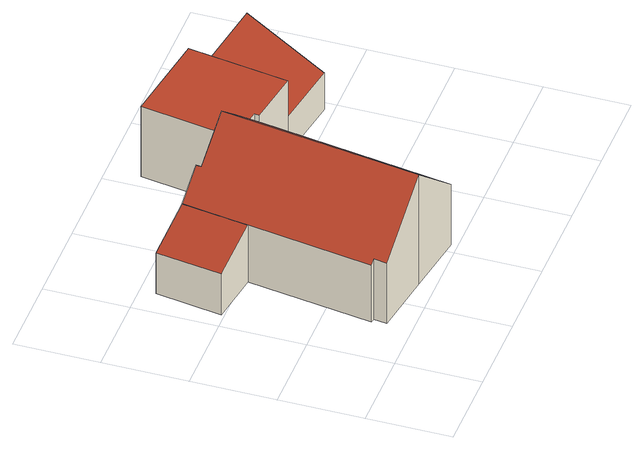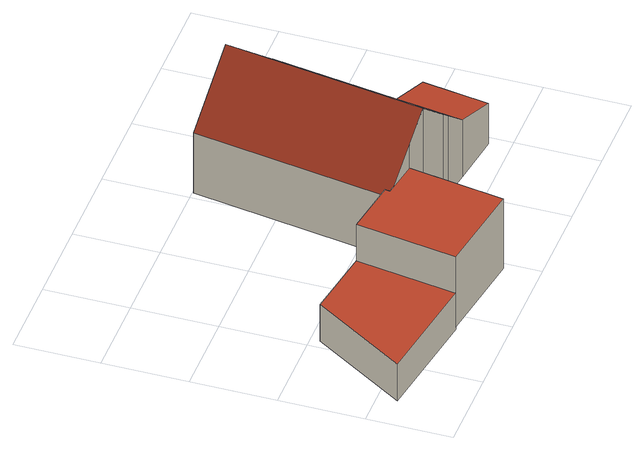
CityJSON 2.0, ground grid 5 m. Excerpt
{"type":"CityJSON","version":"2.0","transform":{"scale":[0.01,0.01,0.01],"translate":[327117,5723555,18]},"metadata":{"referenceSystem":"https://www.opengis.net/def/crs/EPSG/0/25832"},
"CityObjects":{
"building1":{"type":"Building","attributes":{"Gemeindeschluessel":"05170052","Geometrietyp2DReferenz":"3000","function":"31001_1010"},"address":[{"country":"Germany","locality":"Xanten","thoroughfareNumber":"37a","thoroughfareName":"Hartingstraße"}],"children":["building1-1","building1-2"]},
"building1-1":{"type":"BuildingPart","attributes":{"roofType":"3100","measuredHeight":7.55},"parents":["building1"],"geometry":[{"type":"MultiSurface","lod":"2","boundaries":[[[0,1,2,3]],[[4,5,1,0]],[[6,7,5,4]],[[8,9,7,6]],[[10,11,9,8]],[[12,13,11,10]],[[14,15,13,12]],[[16,17,15,14]],[[18,19,17,16]],[[20,21,22,23]],[[24,25,21,20]],[[3,2,25,24]],[[24,20,23,18,16,14,12,10,3]],[[8,6,4,0,3,10]],[[1,5,7,9,11,13,15,17,19,22,21,25,2]],[[23,26,27]],[[18,27,26,22,19]]],"semantics":{"surfaces":[{"type":"WallSurface"},{"type":"RoofSurface"},{"type":"GroundSurface"},{"type":"ClosureSurface"}],"values":[0,0,0,0,0,0,0,0,0,0,0,0,1,1,2,0,3]}}]},
"building1-2":{"type":"BuildingPart","attributes":{"roofType":"2100","measuredHeight":3.93},"parents":["building1"],"geometry":[{"type":"MultiSurface","lod":"2","boundaries":[[[28,29,30,31]],[[26,22,29,28]],[[31,30,19,18]],[[26,28,31,18]],[[29,22,19,30]],[[26,27,18,19,22]]],"semantics":{"surfaces":[{"type":"WallSurface"},{"type":"RoofSurface"},{"type":"GroundSurface"},{"type":"ClosureSurface"}],"values":[0,0,0,1,2,3]}}]},
"building2":{"type":"Building","attributes":{"Geometrietyp2DReferenz":"3000","Gemeindeschluessel":"05170052","function":"31001_2463","roofType":"1000","measuredHeight":4.83},"address":[{"country":"Germany","locality":"Xanten","thoroughfareNumber":"37a","thoroughfareName":"Hartingstraße"}],"geometry":[{"type":"Solid","lod":"2","boundaries":[[[[32,33,34,35]],[[36,37,33,32]],[[38,39,37,36]],[[40,41,39,38]],[[42,43,41,40]],[[35,34,43,42]],[[40,38,36,32,35,42]],[[33,37,39,41,43,34]]]],"semantics":{"surfaces":[{"type":"WallSurface"},{"type":"RoofSurface"},{"type":"GroundSurface"}],"values":[[0,0,0,0,0,0,1,2]]}}]},
"building3":{"type":"Building","attributes":{"Geometrietyp2DReferenz":"3000","Gemeindeschluessel":"05170052","function":"31001_2723","roofType":"1000","measuredHeight":2.52},"address":[{"country":"Germany","locality":"Xanten","thoroughfareNumber":"37a","thoroughfareName":"Hartingstraße"}],"geometry":[{"type":"Solid","lod":"2","boundaries":[[[[44,45,46,47]],[[48,49,45,44]],[[50,51,49,48]],[[47,46,51,50]],[[48,44,47,50]],[[45,49,51,46]]]],"semantics":{"surfaces":[{"type":"WallSurface"},{"type":"RoofSurface"},{"type":"GroundSurface"}],"values":[[0,0,0,0,1,2]]}}]}
},
"vertices":[
[975,1236,752],[975,1236,137],[818,1260,137],[818,1260,892],[1197,1201,552],[1197,1201,137],[1193,1172,552],[1193,1172,137],[1011,22,552],[1011,22,137],[636,78,892],[636,78,137],[261,134,552],[261,134,137],[273,213,552],[273,213,137],[246,217,528],[246,217,137],[360,956,530],[360,956,137],[584,1327,678],[584,1327,137],[420,1350,137],[420,1350,531],[582,1296,680],[582,1296,137],[420,1350,530],[382,1099,530],
[107,1394,419],[107,1394,137],[47,1000,137],[47,1000,419],
[1619,1718,595],[1619,1718,112],[1065,1801,112],[1065,1801,595],[1526,1120,595],[1526,1120,112],[1193,1172,595],[1193,1172,112],[1197,1201,595],[1197,1201,112],[975,1236,595],[975,1236,112],
[2301,1616,345],[2301,1616,93],[1619,1718,93],[1619,1718,345],[1946,1056,345],[1946,1056,93],[1526,1120,345],[1526,1120,93]
]}
